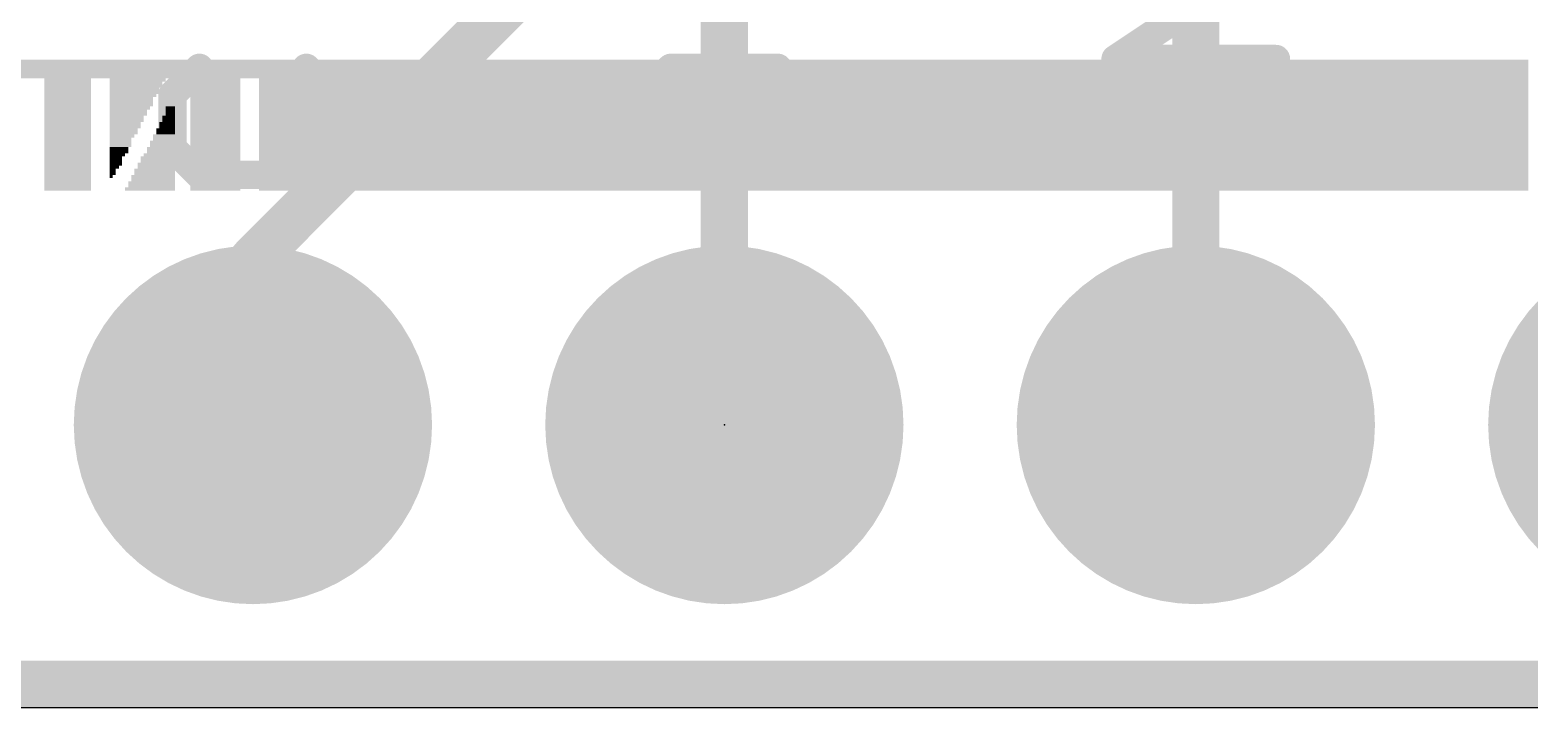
# Model space of a CAD drawing. Extents: x -0.1 to 30.5, y 0 to 19.2.
# Drawn here: x 11.5 to 19.58, y 0 to 3.65 of the extents above; entities that cross this region are included whole.
import ezdxf

# ---------------------------------------------------------------- set-up
doc = ezdxf.new("R2010")
doc.units = 0
for name, color, linetype in [('1', 12, 'CONTINUOUS'), ('16', 132, 'CONTINUOUS'), ('17', 110, 'CONTINUOUS'), ('20', 53, 'CONTINUOUS'), ('21', 40, 'CONTINUOUS'), ('22', 6, 'CONTINUOUS'), ('23', 53, 'CONTINUOUS')]:
    doc.layers.add(name, color=color, linetype=linetype)

# ---------------------------------------------------------------- blocks, each defined once
blk = doc.blocks.new('ROUNDP')
at = {"const_width": 0.5}
blk.add_lwpolyline([(0, -0.25, 1), (0, 0.25, 1), (0, -0.25)], format="xyb", dxfattribs=at)
blk = doc.blocks.new('RECT')
blk.add_solid([(-0.5, -0.5), (0.5, -0.5), (-0.5, 0.5), (0.5, 0.5)])

msp = doc.modelspace()

# ---------------------------------------------------------------- linework, layer by layer
at = {"layer": '1', "const_width": 0.254}
for points in [[(16.145, 5.858), (12.7, 2.413)], [(12.7, 2.413), (12.7, 1.524)]]:
    msp.add_lwpolyline(points, dxfattribs=at)
at = {"layer": '1', "const_width": 0.127}
for points in [[(12.7635, 2.413, 1), (12.6365, 2.413)], [(12.6551, 2.4579, 1), (12.7449, 2.3681)], [(12.6365, 1.524, 1), (12.7635, 1.524)]]:
    msp.add_lwpolyline(points, format="xyb", dxfattribs=at)
at = {"layer": '16', "const_width": 0.254}
for points in [[(17.78, 6.858), (17.78, 1.524)], [(15.24, 5.715), (15.24, 1.524)], [(0, 0.127), (30.353, 0.127)]]:
    msp.add_lwpolyline(points, dxfattribs=at)
at = {"layer": '16', "const_width": 0.127}
for points in [[(15.1765, 1.524, 1), (15.3035, 1.524)], [(17.7165, 1.524, 1), (17.8435, 1.524)]]:
    msp.add_lwpolyline(points, format="xyb", dxfattribs=at)
at = {"layer": '20'}
msp.add_line((27.94, 0), (2.54, 0), dxfattribs=at)
at = {"layer": '21', "const_width": 0.1524}
for points in [[(17.3475, 3.4939), (18.2118, 4.0701)], [(18.2118, 3.4939), (17.3475, 3.4939)], [(12.4115, 3.4464), (12.2675, 3.3024)], [(13.1318, 3.3024), (12.9877, 3.4464)], [(14.9515, 3.4464), (14.8075, 3.3024)], [(15.5277, 3.4464), (14.9515, 3.4464)], [(15.6718, 3.3024), (15.5277, 3.4464)], [(12.2675, 3.3024), (12.2675, 3.0143)], [(13.1318, 3.0143), (13.1318, 3.3024)], [(14.8075, 3.3024), (14.8075, 2.8702)], [(15.6718, 2.8702), (15.6718, 3.3024)], [(17.3475, 2.8702), (17.3475, 3.1583)], [(18.2118, 2.8702), (18.2118, 3.1583)], [(12.2675, 3.0143), (12.4115, 2.8702)], [(12.9877, 2.8702), (13.1318, 3.0143)], [(18.2118, 3.0143), (17.3475, 3.0143)], [(12.4115, 2.8702), (12.9877, 2.8702)], [(14.8075, 2.8702), (15.6718, 2.8702)]]:
    msp.add_lwpolyline(points, dxfattribs=at)
at = {"layer": '21', "const_width": 0.0762}
for points in [[(17.3263, 3.5256, 1), (17.3686, 3.4622)], [(17.3475, 3.532, 1), (17.3475, 3.4558)], [(18.2118, 3.4558, 1), (18.2118, 3.532)], [(12.4385, 3.4195, 1), (12.3846, 3.4734)], [(13.0147, 3.4734, 1), (12.9608, 3.4195)], [(14.9515, 3.4845, 1), (14.9515, 3.4083)], [(14.9785, 3.4195, 1), (14.9246, 3.4734)], [(15.5547, 3.4734, 1), (15.5008, 3.4195)], [(15.5277, 3.4083, 1), (15.5277, 3.4845)], [(12.2405, 3.3293, 1), (12.2944, 3.2754)], [(12.3056, 3.3024, 1), (12.2294, 3.3024)], [(13.1699, 3.3024, 1), (13.0937, 3.3024)], [(13.1049, 3.2754, 1), (13.1587, 3.3293)], [(14.7805, 3.3293, 1), (14.8344, 3.2754)], [(14.8456, 3.3024, 1), (14.7694, 3.3024)], [(15.7099, 3.3024, 1), (15.6337, 3.3024)], [(15.6449, 3.2754, 1), (15.6987, 3.3293)], [(17.3856, 3.1583, 1), (17.3094, 3.1583)], [(18.2499, 3.1583, 1), (18.1737, 3.1583)], [(12.2944, 3.0412, 1), (12.2405, 2.9873)], [(13.1587, 2.9873, 1), (13.1049, 3.0412)], [(17.3475, 3.0524, 1), (17.3475, 2.9762)], [(18.2118, 2.9762, 1), (18.2118, 3.0524)], [(12.2294, 3.0143, 1), (12.3056, 3.0143)], [(13.0937, 3.0143, 1), (13.1699, 3.0143)], [(12.4115, 2.9083, 1), (12.4115, 2.8321)], [(12.3846, 2.8433, 1), (12.4385, 2.8971)], [(12.9608, 2.8971, 1), (13.0147, 2.8433)], [(12.9877, 2.8321, 1), (12.9877, 2.9083)], [(14.8075, 2.9083, 1), (14.8075, 2.8321)], [(15.6718, 2.8321, 1), (15.6718, 2.9083)], [(14.7694, 2.8702, 1), (14.8456, 2.8702)], [(15.6337, 2.8702, 1), (15.7099, 2.8702)], [(17.3094, 2.8702, 1), (17.3856, 2.8702)], [(18.1737, 2.8702, 1), (18.2499, 2.8702)]]:
    msp.add_lwpolyline(points, format="xyb", dxfattribs=at)
at = {"layer": '23'}
msp.add_point((15.24, 1.524), dxfattribs=at)

# ---------------------------------------------------------------- block references
at = {"layer": '17', "xscale": 1.9304, "yscale": 1.9304, "rotation": 90}
for p in [(12.7, 1.524), (12.7, 1.524), (15.24, 1.524), (15.24, 1.524), (17.78, 1.524), (17.78, 1.524), (20.32, 1.524), (20.32, 1.524)]:
    msp.add_blockref('ROUNDP', p, dxfattribs=at)
at = {"layer": '22', "rotation": 180}
for p, xscale, yscale in [((12.573, 3.4813), 13.998, 0.0168), ((12.573, 3.4646), 13.998, 0.0167), ((12.573, 3.4478), 13.998, 0.0168), ((12.573, 3.4311), 13.998, 0.0167), ((12.573, 3.4143), 13.998, 0.0168), ((12.573, 3.3975), 13.998, 0.0168), ((11.7012, 3.3808), 0.2515, 0.0167), ((11.7012, 3.364), 0.2515, 0.0168), ((11.7012, 3.3472), 0.2515, 0.0168), ((11.7012, 3.3305), 0.2515, 0.0167), ((11.7012, 3.3137), 0.2515, 0.0168), ((12.0785, 3.3808), 0.3017, 0.0167), ((12.0701, 3.364), 0.285, 0.0168), ((12.0701, 3.3472), 0.285, 0.0168), ((12.0617, 3.3305), 0.2682, 0.0167), ((12.0617, 3.3137), 0.2682, 0.0168), ((12.4976, 3.3808), 0.2683, 0.0167), ((12.4976, 3.364), 0.2683, 0.0168), ((12.4976, 3.3472), 0.2683, 0.0168), ((12.4976, 3.3305), 0.2683, 0.0167), ((12.4976, 3.3137), 0.2683, 0.0168), ((16.1522, 3.3808), 6.8397, 0.0167), ((16.1522, 3.364), 6.8397, 0.0168), ((16.1522, 3.3472), 6.8397, 0.0168), ((16.1522, 3.3305), 6.8397, 0.0167), ((16.1522, 3.3137), 6.8397, 0.0168), ((11.7012, 3.2969), 0.2515, 0.0168), ((11.7012, 3.2802), 0.2515, 0.0167), ((11.7012, 3.2634), 0.2515, 0.0168), ((11.7012, 3.2466), 0.2515, 0.0168), ((11.7012, 3.2299), 0.2515, 0.0167), ((12.0533, 3.2969), 0.2514, 0.0168), ((12.045, 3.2802), 0.2347, 0.0167), ((12.045, 3.2634), 0.2347, 0.0168), ((12.045, 3.2466), 0.2347, 0.0168), ((12.0366, 3.2299), 0.2179, 0.0167), ((12.2545, 3.2299), 0.0503, 0.0167), ((12.4976, 3.2969), 0.2683, 0.0168), ((12.4976, 3.2802), 0.2683, 0.0167), ((12.4976, 3.2634), 0.2683, 0.0168), ((12.4976, 3.2466), 0.2683, 0.0168), ((12.4976, 3.2299), 0.2683, 0.0167), ((16.1522, 3.2969), 6.8397, 0.0168), ((16.1522, 3.2802), 6.8397, 0.0167), ((16.1522, 3.2634), 6.8397, 0.0168), ((16.1522, 3.2466), 6.8397, 0.0168), ((16.1522, 3.2299), 6.8397, 0.0167), ((11.7012, 3.2131), 0.2515, 0.0168), ((11.7012, 3.1964), 0.2515, 0.0167), ((11.7012, 3.1796), 0.2515, 0.0168), ((11.7012, 3.1628), 0.2515, 0.0168), ((11.7012, 3.1461), 0.2515, 0.0167), ((12.0282, 3.2131), 0.2012, 0.0168), ((12.0282, 3.1964), 0.2012, 0.0167), ((12.0198, 3.1796), 0.1844, 0.0168), ((12.0198, 3.1628), 0.1844, 0.0168), ((12.0114, 3.1461), 0.1676, 0.0167), ((12.2377, 3.1461), 0.0838, 0.0167), ((12.2461, 3.1796), 0.067, 0.0168), ((12.2461, 3.1628), 0.067, 0.0168), ((12.2545, 3.2131), 0.0503, 0.0168), ((12.2545, 3.1964), 0.0503, 0.0167), ((12.4976, 3.2131), 0.2683, 0.0168), ((12.4976, 3.1964), 0.2683, 0.0167), ((12.4976, 3.1796), 0.2683, 0.0168), ((12.4976, 3.1628), 0.2683, 0.0168), ((12.4976, 3.1461), 0.2683, 0.0167), ((16.1522, 3.2131), 6.8397, 0.0168), ((16.1522, 3.1964), 6.8397, 0.0167), ((16.1522, 3.1796), 6.8397, 0.0168), ((16.1522, 3.1628), 6.8397, 0.0168), ((16.1522, 3.1461), 6.8397, 0.0167), ((11.7012, 3.1293), 0.2515, 0.0168), ((11.7012, 3.1125), 0.2515, 0.0168), ((11.7012, 3.0958), 0.2515, 0.0167), ((11.7012, 3.079), 0.2515, 0.0168), ((12.0114, 3.1293), 0.1676, 0.0168), ((12.003, 3.1125), 0.1509, 0.0168), ((12.003, 3.0958), 0.1509, 0.0167), ((11.9947, 3.079), 0.1341, 0.0168), ((12.221, 3.079), 0.1173, 0.0168), ((12.2293, 3.1125), 0.1006, 0.0168), ((12.2293, 3.0958), 0.1006, 0.0167), ((12.2377, 3.1293), 0.0838, 0.0168), ((12.4976, 3.1293), 0.2683, 0.0168), ((12.4976, 3.1125), 0.2683, 0.0168), ((12.4976, 3.0958), 0.2683, 0.0167), ((12.4976, 3.079), 0.2683, 0.0168), ((16.1522, 3.1293), 6.8397, 0.0168), ((16.1522, 3.1125), 6.8397, 0.0168), ((16.1522, 3.0958), 6.8397, 0.0167), ((16.1522, 3.079), 6.8397, 0.0168), ((11.7012, 3.0622), 0.2515, 0.0168), ((11.7012, 3.0455), 0.2515, 0.0167), ((11.7012, 3.0287), 0.2515, 0.0168), ((11.7012, 3.012), 0.2515, 0.0167), ((11.7012, 2.9952), 0.2515, 0.0168), ((11.9863, 3.0622), 0.1173, 0.0168), ((11.9863, 3.0455), 0.1173, 0.0167), ((11.9863, 3.0287), 0.1173, 0.0168), ((11.9779, 3.012), 0.1006, 0.0167), ((11.9779, 2.9952), 0.1006, 0.0168), ((12.2042, 3.012), 0.1508, 0.0167), ((12.2042, 2.9952), 0.1508, 0.0168), ((12.2126, 3.0455), 0.1341, 0.0167), ((12.2126, 3.0287), 0.1341, 0.0168), ((12.221, 3.0622), 0.1173, 0.0168), ((12.4976, 3.0622), 0.2683, 0.0168), ((12.4976, 3.0455), 0.2683, 0.0167), ((12.4976, 3.0287), 0.2683, 0.0168), ((12.4976, 3.012), 0.2683, 0.0167), ((12.4976, 2.9952), 0.2683, 0.0168), ((16.1522, 3.0622), 6.8397, 0.0168), ((16.1522, 3.0455), 6.8397, 0.0167), ((16.1522, 3.0287), 6.8397, 0.0168), ((16.1522, 3.012), 6.8397, 0.0167), ((16.1522, 2.9952), 6.8397, 0.0168), ((11.7012, 2.9784), 0.2515, 0.0168), ((11.7012, 2.9617), 0.2515, 0.0167), ((11.7012, 2.9449), 0.2515, 0.0168), ((11.7012, 2.9281), 0.2515, 0.0168), ((11.7012, 2.9114), 0.2515, 0.0167), ((11.9695, 2.9784), 0.0838, 0.0168), ((11.9611, 2.9617), 0.067, 0.0167), ((11.9611, 2.9449), 0.067, 0.0168), ((11.9611, 2.9281), 0.067, 0.0168), ((11.9527, 2.9114), 0.0503, 0.0167), ((12.1791, 2.9281), 0.2011, 0.0168), ((12.1791, 2.9114), 0.2011, 0.0167), ((12.1874, 2.9617), 0.1844, 0.0167), ((12.1874, 2.9449), 0.1844, 0.0168), ((12.1958, 2.9784), 0.1676, 0.0168), ((12.4976, 2.9784), 0.2683, 0.0168), ((12.4976, 2.9617), 0.2683, 0.0167), ((12.4976, 2.9449), 0.2683, 0.0168), ((12.4976, 2.9281), 0.2683, 0.0168), ((12.4976, 2.9114), 0.2683, 0.0167), ((16.1522, 2.9784), 6.8397, 0.0168), ((16.1522, 2.9617), 6.8397, 0.0167), ((16.1522, 2.9449), 6.8397, 0.0168), ((16.1522, 2.9281), 6.8397, 0.0168), ((16.1522, 2.9114), 6.8397, 0.0167), ((11.7012, 2.8946), 0.2515, 0.0168), ((11.7012, 2.8778), 0.2515, 0.0168), ((11.7012, 2.8611), 0.2515, 0.0167), ((11.7012, 2.8443), 0.2515, 0.0168), ((11.7012, 2.8275), 0.2515, 0.0168), ((11.9444, 2.8946), 0.0335, 0.0168), ((11.9444, 2.8778), 0.0335, 0.0168), ((11.936, 2.8611), 0.0167, 0.0167), ((12.1539, 2.8275), 0.2514, 0.0168), ((12.1623, 2.8611), 0.2347, 0.0167), ((12.1623, 2.8443), 0.2347, 0.0168), ((12.1707, 2.8946), 0.2179, 0.0168), ((12.1707, 2.8778), 0.2179, 0.0168), ((12.4976, 2.8946), 0.2683, 0.0168), ((12.4976, 2.8778), 0.2683, 0.0168), ((12.4976, 2.8611), 0.2683, 0.0167), ((12.4976, 2.8443), 0.2683, 0.0168), ((12.4976, 2.8275), 0.2683, 0.0168), ((16.1522, 2.8946), 6.8397, 0.0168), ((16.1522, 2.8778), 6.8397, 0.0168), ((16.1522, 2.8611), 6.8397, 0.0167), ((16.1522, 2.8443), 6.8397, 0.0168), ((16.1522, 2.8275), 6.8397, 0.0168), ((11.7012, 2.8108), 0.2515, 0.0167), ((11.7012, 2.794), 0.2515, 0.0168), ((12.1455, 2.794), 0.2682, 0.0168), ((12.1539, 2.8108), 0.2514, 0.0167), ((12.4976, 2.8108), 0.2683, 0.0167), ((12.4976, 2.794), 0.2683, 0.0168), ((16.1522, 2.8108), 6.8397, 0.0167), ((16.1522, 2.794), 6.8397, 0.0168)]:
    msp.add_blockref('RECT', p, dxfattribs=dict(at, xscale=xscale, yscale=yscale))

doc.saveas('drawing.dxf')
